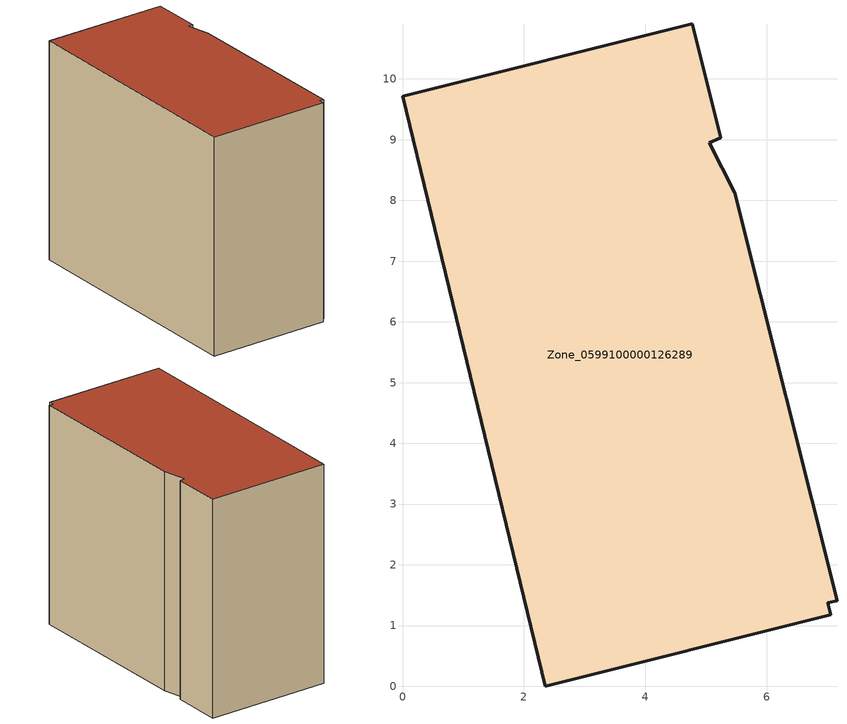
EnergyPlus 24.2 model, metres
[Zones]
Zone_0599100000126289
 floor ground (C_G): 7.05,1.18 2.35,0 0,9.71 4.77,10.91 5.24,9.03 5.05,8.95 5.47,8.13 7.15,1.41 7,1.38 z0
 wall outside (C_F): 5.24,9.03 4.77,10.91 0,9.71 2.35,0 7.05,1.18 7,1.38 7.15,1.41 5.47,8.13 5.05,8.95 5.24,9.03 z0:8.62
 roof outside (C_R): 2.35,0 7.05,1.18 7,1.38 7.15,1.41 5.47,8.13 5.05,8.95 5.24,9.03 4.77,10.91 0,9.71 z8.62
[BUILDING]
Pand.0599100000126289: North Axis=0; Terrain=City; Loads Convergence Tolerance Value=0.04; Temperature Convergence Tolerance Value=0.4; Solar Distribution=FullExterior; Maximum Number of Warmup Days=25; Minimum Number of Warmup Days=1
[Site:Location]
Rotterdam.The.Hague.AP_ZH_NLD Design_Conditions: Latitude=51.96; Longitude=4.45; Time Zone=1; Elevation=-4.5
[SITE:GROUNDTEMPERATURE:BUILDINGSURFACE]
18, 18, 18, 18, 18, 18, 18, 18, 18, 18, 18, 18
[MATERIAL] Thermal Absorptance=0.9; Solar Absorptance=0.7; Visible Absorptance=0.7
Name | Roughness | Thickness | Conductivity | Density | Specific Heat
G.TC.1992-2005 | MediumSmooth | 0.15 | 0.06 | 540 | 1210
F.TC.1992-2005 | Rough | 0.3 | 0.12 | 1920 | 840
R.TC.1992-2005 | MediumRough | 0.2 | 0.08 | 1500 | 1000
[CONSTRUCTION]
C_G: G.TC.1992-2005
C_F: F.TC.1992-2005
C_R: R.TC.1992-2005
[ZONE]
Zone_0599100000126289: Type=1; Multiplier=1; Ceiling Height=Autocalculate; Volume=Autocalculate; Floor Area=autocalculate; Part of Total Floor Area=Yes
[ZONEINFILTRATION:DESIGNFLOWRATE]
Infil_Zone_0599100000126289: Zone or ZoneList or Space or SpaceList=Zone_0599100000126289; Schedule=AlwaysOn; Design Flow Rate Calculation Method=Flow/Area; Flow Rate per Floor Area=0.0015; Constant Term Coefficient=1; Temperature Term Coefficient=0; Velocity Term Coefficient=0; Velocity Squared Term Coefficient=0
[HVACTEMPLATE:ZONE:IDEALLOADSAIRSYSTEM]
Zone_0599100000126289: Maximum Heating Supply Air Temperature=50; Minimum Cooling Supply Air Temperature=13; Maximum Heating Supply Air Humidity Ratio=0.0156; Minimum Cooling Supply Air Humidity Ratio=0.0077; Heating Limit=NoLimit; Cooling Limit=NoLimit; Dehumidification Control Type=ConstantSensibleHeatRatio; Cooling Sensible Heat Ratio=0.7; Dehumidification Setpoint=60; Humidification Control Type=None; Humidification Setpoint=30; Outdoor Air Method=None; Outdoor Air Flow Rate per Person=0.00944; Outdoor Air Flow Rate per Zone Floor Area=0; Outdoor Air Flow Rate per Zone=0; Demand Controlled Ventilation Type=None; Outdoor Air Economizer Type=NoEconomizer; Heat Recovery Type=None; Sensible Heat Recovery Effectiveness=0.7; Latent Heat Recovery Effectiveness=0.65
[ZONECONTROL:THERMOSTAT]
ThermostatControl_Zone_0599100000126289: Zone or ZoneList=Zone_0599100000126289; Control Type Schedule=DualSetpointControlType; Control 1=Thermostat_Zone_0599100000126289; Temperature Difference Between Cutout And Setpoint=0
[THERMOSTATSETPOINT:DUALSETPOINT]
Thermostat_Zone_0599100000126289: Heating Setpoint Temperature Schedule=HeatingSetpoint_Zone_0599100000126289; Cooling Setpoint Temperature Schedule=CoolingSetpoint_Zone_0599100000126289
[SCHEDULE:COMPACT]
HeatingSetpoint_Zone_0599100000126289: Through: 12/31, For: AllDays, Until: 24:00, 21
CoolingSetpoint_Zone_0599100000126289: Through: 12/31, For: AllDays, Until: 24:00, 24
DualSetpointControlType: Through: 12/31, For: AllDays, Until: 24:00, 4
AlwaysOn: Through: 12/31, For: AllDays, Until: 24:00, 1
